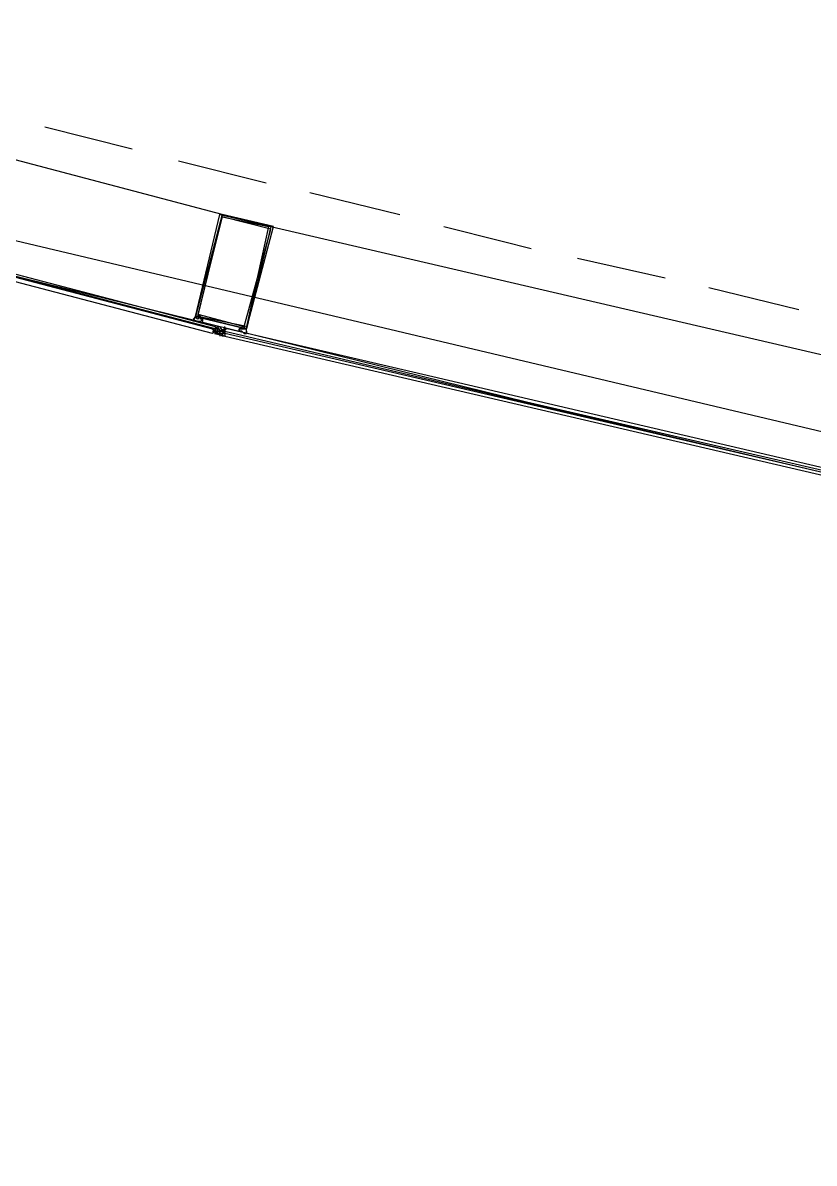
# Model space of a CAD drawing. Header units: feet. Extents: x -84 to 198, y -22 to 181.
# Drawn here: x 31.25 to 35.59, y 15.92 to 22.17 of the extents above; entities that cross this region are included whole.
import ezdxf

# ---------------------------------------------------------------- set-up
doc = ezdxf.new("R2010")
doc.units = ezdxf.units.FT
doc.layers.add('A-AREA-UNIDAD', color=30, linetype='CONTINUOUS')
doc.layers.add('A-LINEA', color=7, linetype='CONTINUOUS')

msp = doc.modelspace()

# ---------------------------------------------------------------- linework, layer by layer
at = {"layer": 'A-AREA-UNIDAD'}
msp.add_lwpolyline([(23.392, 28.4089), (25.28, 25.4756), (25.6, 25.44), (25.632, 24.96), (27.68, 22.24), (28, 22.2044), (28.08, 21.7244), (39.712, 18.9689), (47.68, 17.5644), (55.712, 16.5156), (55.808, 17.0489), (56.4, 17.0844), (56.448, 17.28), (58.752, 17.0844), (61.952, 30.56)], dxfattribs=at)
at = {"layer": 'A-LINEA'}
for p, q in [((32.3467, 21.1244), (28.76, 22.0711)), ((31.3733, 21.6044), (31.8533, 21.4844)), ((32.1067, 21.4178), (32.5867, 21.2978)), ((32.8267, 21.2444), (33.32, 21.1244)), ((32.6133, 21.0578), (36.2267, 20.2178)), ((34.2933, 20.8844), (34.7733, 20.7778)), ((35.0133, 20.7244), (35.5067, 20.6044)), ((32.2133, 20.5644), (32.2133, 20.5644)), ((32.1867, 20.5378), (32.1867, 20.5378)), ((32.2133, 20.5378), (32.2133, 20.5378)), ((32.2133, 20.5378), (32.2133, 20.5378)), ((32.2267, 20.5244), (32.2267, 20.5244)), ((32.3067, 20.5111), (32.3067, 20.4978)), ((32.3067, 20.5111), (32.3067, 20.5111)), ((32.3067, 20.5111), (32.3067, 20.5111)), ((32.3067, 20.5111), (32.3067, 20.5111)), ((32.3067, 20.5111), (32.3067, 20.5111)), ((32.3067, 20.5111), (32.3067, 20.5111)), ((32.3067, 20.5111), (32.3067, 20.5111)), ((32.3067, 20.5111), (32.3067, 20.5111)), ((32.3067, 20.5111), (32.3067, 20.4978)), ((32.3067, 20.5111), (32.3067, 20.5111)), ((32.3067, 20.5111), (32.3067, 20.4978)), ((32.3067, 20.5111), (32.3067, 20.5111)), ((32.3067, 20.5111), (32.3067, 20.5111)), ((32.32, 20.5111), (32.32, 20.5111)), ((32.32, 20.5111), (32.32, 20.5111)), ((32.32, 20.5111), (32.32, 20.5111)), ((32.32, 20.5111), (32.32, 20.5111)), ((32.32, 20.5111), (32.32, 20.5111)), ((32.32, 20.5111), (32.32, 20.5111)), ((32.32, 20.5111), (32.32, 20.5111)), ((32.36, 20.5111), (32.36, 20.5111)), ((32.2933, 20.4844), (32.3067, 20.4844)), ((32.2933, 20.4711), (32.2933, 20.4711)), ((32.3601, 20.4574), (32.3037, 20.4706)), ((32.3621, 20.4561), (32.306, 20.4708)), ((32.3067, 20.4978), (32.32, 20.4978)), ((32.3067, 20.4978), (32.3067, 20.4978)), ((32.3067, 20.4978), (32.3067, 20.4978)), ((32.3067, 20.4978), (32.3067, 20.4978)), ((32.3067, 20.4978), (32.3067, 20.4978)), ((32.3067, 20.4978), (32.3067, 20.4978)), ((32.3067, 20.4978), (32.3067, 20.4978)), ((32.3067, 20.4978), (32.3067, 20.4978)), ((32.3067, 20.4978), (32.3067, 20.4844)), ((32.3067, 20.4978), (32.3067, 20.4978)), ((32.3067, 20.4978), (32.3067, 20.4978)), ((32.3067, 20.4978), (32.3067, 20.4978)), ((32.3067, 20.4978), (32.3067, 20.4978)), ((32.3067, 20.4978), (32.3067, 20.4978)), ((32.3067, 20.4978), (32.3067, 20.4978)), ((32.3067, 20.4844), (32.3067, 20.4978)), ((32.3067, 20.4844), (32.3067, 20.4978)), ((32.3067, 20.4978), (32.3067, 20.4978)), ((32.3067, 20.4978), (32.3067, 20.4978)), ((32.3067, 20.4978), (32.3067, 20.4978)), ((32.32, 20.4978), (32.3067, 20.4978)), ((32.3067, 20.4978), (32.3067, 20.4978)), ((32.3067, 20.4978), (32.3067, 20.4978)), ((32.3067, 20.4978), (32.3067, 20.4978)), ((32.3067, 20.4978), (32.3067, 20.4978)), ((32.3067, 20.4978), (32.3067, 20.4978)), ((32.3067, 20.4978), (32.3067, 20.4978)), ((32.3067, 20.4978), (32.3067, 20.4978)), ((32.32, 20.4978), (32.3067, 20.4978)), ((32.3067, 20.4978), (32.3067, 20.4978)), ((32.3067, 20.4844), (32.3067, 20.4844)), ((32.3067, 20.4844), (32.3067, 20.4844)), ((32.3067, 20.4844), (32.3067, 20.4844)), ((32.3067, 20.4844), (32.3067, 20.4844)), ((32.3067, 20.4844), (32.3067, 20.4844)), ((32.3067, 20.4844), (32.3067, 20.4844)), ((32.3067, 20.4844), (32.32, 20.4844)), ((32.3067, 20.4844), (32.3067, 20.4844)), ((32.3067, 20.4844), (32.3067, 20.4844)), ((32.3067, 20.4844), (32.3067, 20.4844)), ((32.3067, 20.4844), (32.32, 20.4844)), ((32.3067, 20.4844), (32.3067, 20.4844)), ((32.3067, 20.4844), (32.3067, 20.4711)), ((32.3067, 20.4844), (32.32, 20.4844)), ((32.3067, 20.4844), (32.3067, 20.4844)), ((32.3067, 20.4844), (32.3067, 20.4844)), ((32.3067, 20.4844), (32.3067, 20.4844)), ((32.3067, 20.4844), (32.3067, 20.4844)), ((32.3067, 20.4844), (32.3067, 20.4844)), ((32.3067, 20.4711), (32.3067, 20.4844)), ((32.3067, 20.4844), (32.3067, 20.4844)), ((32.3067, 20.4844), (32.3067, 20.4844)), ((32.3067, 20.4844), (32.3067, 20.4844)), ((32.3067, 20.4711), (32.3067, 20.4844)), ((32.3067, 20.4711), (32.3067, 20.4844)), ((32.3067, 20.4844), (32.3067, 20.4844)), ((32.3067, 20.4844), (32.3067, 20.4844)), ((32.3067, 20.4844), (32.3067, 20.4844)), ((32.3067, 20.4844), (32.3067, 20.4844)), ((32.3067, 20.4844), (32.3067, 20.4844)), ((32.3067, 20.4844), (32.3067, 20.4844)), ((32.3067, 20.4844), (32.3067, 20.4844)), ((32.3067, 20.4844), (32.3067, 20.4844)), ((32.3067, 20.4844), (32.3067, 20.4844)), ((32.32, 20.4844), (32.3067, 20.4711)), ((32.3067, 20.4844), (32.3067, 20.4844)), ((32.3067, 20.4844), (32.3067, 20.4844)), ((32.3067, 20.4844), (32.3067, 20.4844)), ((32.3067, 20.4844), (32.3067, 20.4844)), ((32.3067, 20.4844), (32.3067, 20.4844)), ((32.3067, 20.4844), (32.3067, 20.4844)), ((32.3067, 20.4844), (32.3067, 20.4844)), ((32.3067, 20.4844), (32.3067, 20.4844)), ((32.3067, 20.4844), (32.3067, 20.4844)), ((32.3067, 20.4844), (32.3067, 20.4844)), ((32.3067, 20.4844), (32.3067, 20.4844)), ((32.3067, 20.4844), (32.3067, 20.4844)), ((32.3067, 20.4844), (32.3067, 20.4844)), ((32.3067, 20.4844), (32.3067, 20.4844)), ((32.32, 20.4844), (32.3067, 20.4844)), ((32.3067, 20.4844), (32.3067, 20.4844)), ((32.3067, 20.4711), (32.3067, 20.4844)), ((32.3067, 20.4711), (32.3067, 20.4711)), ((32.3067, 20.4711), (32.3067, 20.4711)), ((32.3067, 20.4711), (32.3067, 20.4711)), ((32.3067, 20.4711), (32.3067, 20.4711)), ((32.3067, 20.4711), (32.3067, 20.4711)), ((32.3067, 20.4711), (32.3067, 20.4711)), ((32.3067, 20.4711), (32.3067, 20.4711)), ((32.3067, 20.4711), (32.3067, 20.4711)), ((32.3067, 20.4711), (32.3067, 20.4711)), ((32.3067, 20.4711), (32.32, 20.4711)), ((32.3067, 20.4711), (32.3067, 20.4711)), ((32.3067, 20.4711), (32.3067, 20.4711)), ((32.3067, 20.4711), (32.3067, 20.4711)), ((32.3067, 20.4711), (32.3067, 20.4711)), ((32.3067, 20.4711), (32.3067, 20.4711)), ((32.3067, 20.4711), (32.3067, 20.4711)), ((32.3067, 20.4711), (32.3067, 20.4711)), ((32.3067, 20.4711), (32.3067, 20.4711)), ((32.3067, 20.4711), (32.3067, 20.4711)), ((32.3067, 20.4711), (32.3067, 20.4711)), ((32.3067, 20.4711), (32.3067, 20.4711)), ((32.3067, 20.4711), (32.3067, 20.4711)), ((32.3067, 20.4711), (32.3067, 20.4711)), ((32.3067, 20.4711), (32.3067, 20.4711)), ((32.3067, 20.4711), (32.3067, 20.4711)), ((32.3067, 20.4711), (32.3067, 20.4711)), ((32.3067, 20.4711), (32.3067, 20.4711)), ((32.3067, 20.4711), (32.3067, 20.4711)), ((32.3067, 20.4711), (32.3067, 20.4711)), ((32.3067, 20.4711), (32.3067, 20.4711)), ((32.3067, 20.4711), (32.3067, 20.4711)), ((32.3067, 20.4711), (32.3067, 20.4711)), ((32.3067, 20.4711), (32.3067, 20.4711)), ((32.3067, 20.4711), (32.3067, 20.4711)), ((32.32, 20.4978), (32.32, 20.4978)), ((32.32, 20.4978), (32.32, 20.4844)), ((32.32, 20.4978), (32.32, 20.4978)), ((32.32, 20.4978), (32.32, 20.4978)), ((32.32, 20.4978), (32.32, 20.4844)), ((32.32, 20.4978), (32.32, 20.4978)), ((32.32, 20.4978), (32.32, 20.4978)), ((32.32, 20.4978), (32.32, 20.4978)), ((32.32, 20.4844), (32.32, 20.4978)), ((32.32, 20.4978), (32.32, 20.4978)), ((32.32, 20.4978), (32.32, 20.4978)), ((32.32, 20.4978), (32.32, 20.4978)), ((32.32, 20.4978), (32.32, 20.4978)), ((32.32, 20.4978), (32.32, 20.4978)), ((32.32, 20.4978), (32.32, 20.4978)), ((32.32, 20.4978), (32.32, 20.4978)), ((32.32, 20.4978), (32.32, 20.4978)), ((32.32, 20.4978), (32.32, 20.4978)), ((32.32, 20.4978), (32.32, 20.4978)), ((32.32, 20.4978), (32.32, 20.4978)), ((32.32, 20.4978), (32.32, 20.4978)), ((32.32, 20.4978), (32.32, 20.4978)), ((32.32, 20.4978), (32.32, 20.4978)), ((32.32, 20.4978), (32.32, 20.4978)), ((32.32, 20.4978), (32.32, 20.4844)), ((32.32, 20.4844), (32.32, 20.4711)), ((32.32, 20.4844), (32.32, 20.4844)), ((32.32, 20.4844), (32.3333, 20.4844)), ((32.32, 20.4844), (32.32, 20.4844)), ((32.32, 20.4844), (32.3333, 20.4844)), ((32.32, 20.4844), (32.32, 20.4844)), ((32.32, 20.4844), (32.32, 20.4844)), ((32.32, 20.4844), (32.32, 20.4844)), ((32.32, 20.4844), (32.3333, 20.4844)), ((32.32, 20.4844), (32.32, 20.4844)), ((32.32, 20.4844), (32.32, 20.4844)), ((32.32, 20.4844), (32.32, 20.4844)), ((32.32, 20.4844), (32.32, 20.4844)), ((32.32, 20.4844), (32.32, 20.4844)), ((32.32, 20.4844), (32.32, 20.4844)), ((32.32, 20.4844), (32.32, 20.4844)), ((32.32, 20.4844), (32.32, 20.4844)), ((32.32, 20.4711), (32.32, 20.4844)), ((32.32, 20.4844), (32.32, 20.4844)), ((32.32, 20.4844), (32.32, 20.4844)), ((32.32, 20.4844), (32.32, 20.4844)), ((32.32, 20.4844), (32.32, 20.4844)), ((32.32, 20.4844), (32.32, 20.4844)), ((32.32, 20.4844), (32.32, 20.4844)), ((32.32, 20.4844), (32.32, 20.4844)), ((32.32, 20.4844), (32.32, 20.4844)), ((32.32, 20.4844), (32.32, 20.4844)), ((32.32, 20.4844), (32.32, 20.4844)), ((32.32, 20.4844), (32.32, 20.4844)), ((32.32, 20.4844), (32.32, 20.4844)), ((32.32, 20.4844), (32.32, 20.4844)), ((32.32, 20.4844), (32.32, 20.4844)), ((32.32, 20.4844), (32.32, 20.4844)), ((32.32, 20.4844), (32.32, 20.4844)), ((32.32, 20.4844), (32.32, 20.4844)), ((32.32, 20.4844), (32.32, 20.4844)), ((32.32, 20.4844), (32.32, 20.4844)), ((32.32, 20.4844), (32.32, 20.4844)), ((32.32, 20.4844), (32.32, 20.4844)), ((32.32, 20.4844), (32.32, 20.4844)), ((32.32, 20.4844), (32.32, 20.4844)), ((32.3333, 20.4844), (32.32, 20.4844)), ((32.3333, 20.4844), (32.32, 20.4844)), ((32.32, 20.4844), (32.32, 20.4844)), ((32.3333, 20.4844), (32.32, 20.4844)), ((32.3333, 20.4844), (32.32, 20.4844)), ((32.32, 20.4844), (32.32, 20.4844)), ((32.32, 20.4844), (32.32, 20.4844)), ((32.32, 20.4844), (32.32, 20.4844)), ((32.32, 20.4844), (32.32, 20.4844)), ((32.32, 20.4844), (32.3333, 20.4844)), ((32.32, 20.4844), (32.32, 20.4844)), ((32.32, 20.4844), (32.32, 20.4844)), ((32.32, 20.4844), (32.32, 20.4844)), ((32.32, 20.4844), (32.32, 20.4844)), ((32.32, 20.4844), (32.32, 20.4844)), ((32.32, 20.4844), (32.32, 20.4844)), ((32.32, 20.4844), (32.32, 20.4844)), ((32.32, 20.4844), (32.32, 20.4844)), ((32.32, 20.4844), (32.32, 20.4844)), ((32.32, 20.4844), (32.32, 20.4844)), ((32.32, 20.4844), (32.32, 20.4844)), ((32.32, 20.4844), (32.32, 20.4844)), ((32.32, 20.4844), (32.32, 20.4844)), ((32.32, 20.4844), (32.32, 20.4844)), ((32.32, 20.4711), (32.32, 20.4711)), ((32.32, 20.4711), (32.32, 20.4711)), ((32.32, 20.4711), (32.32, 20.4711)), ((32.32, 20.4711), (32.32, 20.4711)), ((32.32, 20.4711), (32.32, 20.4711)), ((32.32, 20.4711), (32.32, 20.4711)), ((32.32, 20.4711), (32.32, 20.4711)), ((32.32, 20.4711), (32.3333, 20.4711)), ((32.32, 20.4711), (32.32, 20.4711)), ((32.32, 20.4711), (32.3333, 20.4711)), ((32.32, 20.4711), (32.32, 20.4711)), ((32.32, 20.4711), (32.32, 20.4711)), ((32.32, 20.4711), (32.32, 20.4711)), ((32.32, 20.4711), (32.32, 20.4711)), ((32.32, 20.4711), (32.32, 20.4711)), ((32.32, 20.4711), (32.32, 20.4711)), ((32.32, 20.4711), (32.32, 20.4711)), ((32.32, 20.4711), (32.32, 20.4711)), ((32.32, 20.4711), (32.32, 20.4711)), ((32.32, 20.4711), (32.32, 20.4711)), ((32.32, 20.4711), (32.32, 20.4711)), ((32.32, 20.4711), (32.32, 20.4711)), ((32.32, 20.4711), (32.32, 20.4711)), ((32.32, 20.4711), (32.32, 20.4711)), ((32.32, 20.4711), (32.32, 20.4711)), ((32.32, 20.4711), (32.32, 20.4711)), ((32.32, 20.4711), (32.32, 20.4711)), ((32.32, 20.4711), (32.32, 20.4711)), ((32.32, 20.4711), (32.32, 20.4711)), ((32.3333, 20.4711), (32.32, 20.4711)), ((32.32, 20.4711), (32.32, 20.4711)), ((32.32, 20.4711), (32.32, 20.4711)), ((32.3333, 20.4711), (32.32, 20.4711)), ((32.32, 20.4711), (32.32, 20.4711)), ((32.32, 20.4711), (32.32, 20.4711)), ((32.32, 20.4711), (32.32, 20.4711)), ((32.3333, 20.4844), (32.3333, 20.4844)), ((32.3333, 20.4844), (32.3333, 20.4844)), ((32.3333, 20.4844), (32.3333, 20.4711)), ((32.3333, 20.4844), (32.3333, 20.4844)), ((32.3333, 20.4844), (32.3333, 20.4844)), ((32.3333, 20.4711), (32.3333, 20.4844)), ((32.3333, 20.4844), (32.3333, 20.4844)), ((32.3333, 20.4844), (32.3467, 20.4844)), ((32.3333, 20.4844), (32.3333, 20.4844)), ((32.3333, 20.4844), (32.3333, 20.4844)), ((32.3333, 20.4844), (32.3333, 20.4844)), ((32.3333, 20.4844), (32.3333, 20.4844)), ((32.3333, 20.4844), (32.3333, 20.4844)), ((32.3333, 20.4844), (32.3333, 20.4844)), ((32.3333, 20.4844), (32.3333, 20.4844)), ((32.3333, 20.4844), (32.3333, 20.4844)), ((32.3333, 20.4844), (32.3333, 20.4844)), ((32.3333, 20.4844), (32.3333, 20.4844)), ((32.3333, 20.4844), (32.3333, 20.4844)), ((32.3333, 20.4844), (32.3333, 20.4844)), ((32.3333, 20.4844), (32.3333, 20.4844)), ((32.3333, 20.4844), (32.3333, 20.4844)), ((32.3333, 20.4844), (32.3333, 20.4844)), ((32.3333, 20.4844), (32.3333, 20.4844)), ((32.3467, 20.4844), (32.3333, 20.4844)), ((32.3467, 20.4844), (32.3333, 20.4844)), ((32.3467, 20.4844), (32.3333, 20.4844)), ((32.3467, 20.4844), (32.3333, 20.4844)), ((32.3333, 20.4844), (32.3333, 20.4844)), ((32.3333, 20.4844), (32.3333, 20.4844)), ((32.3333, 20.4844), (32.3333, 20.4844)), ((32.3333, 20.4844), (32.3333, 20.4844)), ((32.3333, 20.4844), (32.3333, 20.4844)), ((32.3333, 20.4844), (32.3333, 20.4711)), ((32.3333, 20.4844), (32.3333, 20.4844)), ((32.3333, 20.4844), (32.3333, 20.4844)), ((32.3333, 20.4844), (32.3333, 20.4844)), ((32.3333, 20.4844), (32.3333, 20.4844)), ((32.3333, 20.4844), (32.3333, 20.4844)), ((32.3333, 20.4711), (32.3333, 20.4844)), ((32.3333, 20.4844), (32.3333, 20.4844)), ((32.3333, 20.4844), (32.3333, 20.4844)), ((32.3333, 20.4844), (32.3333, 20.4844)), ((32.3333, 20.4844), (32.3333, 20.4844)), ((32.3333, 20.4844), (32.3333, 20.4844)), ((32.3333, 20.4844), (32.3333, 20.4844)), ((32.3333, 20.4844), (32.3333, 20.4844)), ((32.3333, 20.4844), (32.3333, 20.4844)), ((32.3333, 20.4844), (32.3333, 20.4844)), ((32.3333, 20.4844), (32.3333, 20.4844)), ((32.3333, 20.4844), (32.3333, 20.4844)), ((32.3333, 20.4711), (32.3333, 20.4844)), ((32.3333, 20.4844), (32.3333, 20.4844)), ((32.3333, 20.4844), (32.3467, 20.4844)), ((32.3333, 20.4844), (32.3333, 20.4844)), ((32.3333, 20.4844), (32.3467, 20.4844)), ((32.3333, 20.4711), (32.3333, 20.4711)), ((32.3333, 20.4711), (32.3333, 20.4711)), ((32.3333, 20.4711), (32.3333, 20.4711)), ((32.3333, 20.4711), (32.3333, 20.4578)), ((32.3333, 20.4711), (32.3333, 20.4711)), ((32.3333, 20.4711), (32.3467, 20.4711)), ((32.3333, 20.4711), (32.3333, 20.4711)), ((32.3333, 20.4711), (32.3333, 20.4711)), ((32.3333, 20.4711), (32.3333, 20.4711)), ((32.3333, 20.4711), (32.3333, 20.4711)), ((32.3333, 20.4711), (32.3333, 20.4711)), ((32.3333, 20.4711), (32.3333, 20.4711)), ((32.3333, 20.4711), (32.3333, 20.4711)), ((32.3333, 20.4711), (32.3333, 20.4711)), ((32.3333, 20.4711), (32.3333, 20.4711)), ((32.3333, 20.4711), (32.3333, 20.4711)), ((32.3333, 20.4711), (32.3333, 20.4711)), ((32.3333, 20.4711), (32.3333, 20.4711)), ((32.3333, 20.4711), (32.3333, 20.4711)), ((32.3467, 20.4711), (32.3333, 20.4711)), ((32.3467, 20.4711), (32.3333, 20.4711)), ((32.3333, 20.4711), (32.3333, 20.4711)), ((32.3333, 20.4711), (32.3333, 20.4711)), ((32.3333, 20.4711), (32.3333, 20.4711)), ((32.3333, 20.4711), (32.3333, 20.4711)), ((32.3333, 20.4711), (32.3333, 20.4711)), ((32.3333, 20.4711), (32.3333, 20.4711)), ((32.3333, 20.4711), (32.3333, 20.4711)), ((32.3333, 20.4711), (32.3333, 20.4711)), ((32.3333, 20.4711), (32.3333, 20.4711)), ((32.3333, 20.4711), (32.3333, 20.4711)), ((32.3333, 20.4711), (32.3333, 20.4711)), ((32.3333, 20.4711), (32.3333, 20.4711)), ((32.3333, 20.4711), (32.3333, 20.4711)), ((32.3333, 20.4711), (32.3467, 20.4711)), ((32.3333, 20.4711), (32.3333, 20.4711)), ((32.3333, 20.4711), (32.3333, 20.4711)), ((32.3333, 20.4711), (32.3333, 20.4711)), ((32.3333, 20.4711), (32.3333, 20.4711)), ((32.3333, 20.4711), (32.3333, 20.4711)), ((32.3333, 20.4711), (32.3333, 20.4711)), ((32.3333, 20.4711), (32.3333, 20.4711)), ((32.3333, 20.4711), (32.3333, 20.4711)), ((32.3333, 20.4711), (32.3333, 20.4711)), ((32.3333, 20.4711), (32.3333, 20.4711)), ((32.3333, 20.4711), (32.3333, 20.4711)), ((32.3333, 20.4711), (32.3333, 20.4711)), ((32.3333, 20.4711), (32.3333, 20.4711)), ((32.3467, 20.4844), (32.3467, 20.4844)), ((32.3467, 20.4844), (32.3467, 20.4844)), ((32.3467, 20.4844), (32.3467, 20.4844)), ((32.3467, 20.4844), (32.3467, 20.4844)), ((32.36, 20.4844), (32.3467, 20.4844)), ((32.3467, 20.4844), (32.3467, 20.4844)), ((32.3467, 20.4844), (32.3467, 20.4844)), ((32.3467, 20.4844), (32.3467, 20.4844)), ((32.3467, 20.4844), (32.36, 20.4844)), ((32.3467, 20.4844), (32.36, 20.4711)), ((32.3467, 20.4844), (32.3467, 20.4844)), ((32.3467, 20.4844), (32.3467, 20.4844)), ((32.3467, 20.4844), (32.3467, 20.4844)), ((32.3467, 20.4844), (32.36, 20.4844)), ((32.3467, 20.4844), (32.3467, 20.4844)), ((32.3467, 20.4844), (32.3467, 20.4844)), ((32.3467, 20.4844), (32.3467, 20.4844)), ((32.3467, 20.4844), (32.3467, 20.4844)), ((32.3467, 20.4844), (32.3467, 20.4844)), ((32.3467, 20.4844), (32.3467, 20.4844)), ((32.36, 20.4844), (32.3467, 20.4844)), ((32.3467, 20.4844), (32.3467, 20.4844)), ((32.3467, 20.4844), (32.3467, 20.4844)), ((32.3467, 20.4844), (32.3467, 20.4844)), ((32.3467, 20.4844), (32.3467, 20.4844)), ((32.3467, 20.4844), (32.3467, 20.4844)), ((32.36, 20.4844), (32.3467, 20.4844)), ((32.3467, 20.4844), (32.3467, 20.4844)), ((32.3467, 20.4844), (32.3467, 20.4844)), ((32.3467, 20.4844), (32.3467, 20.4844)), ((32.3467, 20.4844), (32.3467, 20.4844)), ((32.3467, 20.4844), (32.3467, 20.4844)), ((32.3467, 20.4844), (32.3467, 20.4844)), ((32.3467, 20.4844), (32.3467, 20.4844)), ((32.3467, 20.4844), (32.3467, 20.4844)), ((32.3467, 20.4844), (32.3467, 20.4844)), ((32.3467, 20.4844), (32.3467, 20.4844)), ((32.3467, 20.4844), (32.3467, 20.4844)), ((32.3467, 20.4844), (32.3467, 20.4844)), ((32.3467, 20.4844), (32.3467, 20.4844)), ((32.3467, 20.4844), (32.3467, 20.4844)), ((32.3467, 20.4844), (32.3467, 20.4844)), ((32.3467, 20.4844), (32.3467, 20.4844)), ((32.3467, 20.4844), (32.3467, 20.4844)), ((32.3467, 20.4844), (32.3467, 20.4844)), ((32.3467, 20.4844), (32.3467, 20.4844)), ((32.3467, 20.4844), (32.3467, 20.4844)), ((32.3467, 20.4844), (32.3467, 20.4844)), ((32.3467, 20.4844), (32.3467, 20.4844)), ((32.3467, 20.4844), (32.3467, 20.4844)), ((32.3467, 20.4844), (32.3467, 20.4844)), ((32.3467, 20.4711), (32.3467, 20.4711)), ((32.3467, 20.4711), (32.3467, 20.4711)), ((32.3467, 20.4711), (32.3467, 20.4711)), ((32.3467, 20.4711), (32.3467, 20.4711)), ((32.3467, 20.4711), (32.3467, 20.4711)), ((32.3467, 20.4711), (32.3467, 20.4711)), ((32.3467, 20.4711), (32.3467, 20.4711)), ((32.3467, 20.4711), (32.3467, 20.4711)), ((32.3467, 20.4711), (32.3467, 20.4711)), ((32.3467, 20.4711), (32.3467, 20.4711)), ((32.3467, 20.4711), (32.3467, 20.4711)), ((32.3467, 20.4711), (32.3467, 20.4711)), ((32.3467, 20.4711), (32.3467, 20.4711)), ((32.3467, 20.4711), (32.3467, 20.4711)), ((32.3467, 20.4711), (32.3467, 20.4711)), ((32.3467, 20.4711), (32.3467, 20.4711)), ((32.3467, 20.4711), (32.3467, 20.4711)), ((32.3467, 20.4711), (32.3467, 20.4711)), ((32.3467, 20.4711), (32.3467, 20.4711)), ((32.3467, 20.4711), (32.3467, 20.4711)), ((32.3467, 20.4711), (32.3467, 20.4578)), ((32.3467, 20.4711), (32.3467, 20.4711)), ((32.3467, 20.4711), (32.3467, 20.4711)), ((32.3467, 20.4711), (32.3467, 20.4711)), ((32.3467, 20.4711), (32.3467, 20.4711)), ((32.3467, 20.4578), (32.3467, 20.4711)), ((32.3467, 20.4711), (32.3467, 20.4711)), ((32.3467, 20.4711), (32.3467, 20.4711)), ((32.3467, 20.4711), (32.3467, 20.4711)), ((32.3467, 20.4711), (32.3467, 20.4711)), ((32.3467, 20.4711), (32.3467, 20.4711)), ((32.3467, 20.4711), (32.3467, 20.4711)), ((32.3467, 20.4711), (32.3467, 20.4711)), ((32.3467, 20.4711), (32.3467, 20.4711)), ((32.3467, 20.4711), (32.3467, 20.4711)), ((32.3467, 20.4711), (32.3467, 20.4711)), ((32.3467, 20.4711), (32.3467, 20.4711)), ((32.3467, 20.4711), (32.3467, 20.4711)), ((32.3467, 20.4711), (32.3467, 20.4711)), ((32.3467, 20.4578), (32.3467, 20.4711)), ((32.3467, 20.4711), (32.3467, 20.4711)), ((32.3467, 20.4711), (32.3467, 20.4711)), ((32.3467, 20.4711), (32.3467, 20.4711)), ((32.3467, 20.4711), (32.3467, 20.4711)), ((32.3467, 20.4711), (32.3467, 20.4711)), ((32.3467, 20.4711), (32.3467, 20.4711)), ((32.3467, 20.4711), (32.3467, 20.4711)), ((32.3467, 20.4711), (32.3467, 20.4711)), ((32.3467, 20.4711), (32.3467, 20.4711)), ((32.3467, 20.4711), (32.3467, 20.4711)), ((32.3467, 20.4711), (32.3467, 20.4711)), ((32.3467, 20.4711), (32.3467, 20.4711)), ((32.3467, 20.4711), (32.3467, 20.4711)), ((32.3467, 20.4711), (32.3467, 20.4711)), ((32.3467, 20.4711), (32.3467, 20.4711)), ((32.3467, 20.4711), (32.3467, 20.4711)), ((32.3467, 20.4711), (32.3467, 20.4711)), ((32.3467, 20.4711), (32.3467, 20.4711)), ((32.3467, 20.4711), (32.3467, 20.4711)), ((32.3467, 20.4578), (32.3467, 20.4711)), ((32.3467, 20.4711), (32.3467, 20.4711)), ((32.3467, 20.4711), (32.3467, 20.4711)), ((32.3467, 20.4711), (32.3467, 20.4711)), ((32.3467, 20.4711), (32.36, 20.4711)), ((32.3467, 20.4711), (32.3467, 20.4578)), ((32.3467, 20.4711), (32.3467, 20.4711)), ((32.3467, 20.4711), (32.36, 20.4711)), ((32.3467, 20.4578), (32.3467, 20.4578)), ((32.3467, 20.4578), (32.3467, 20.4578)), ((32.3467, 20.4578), (32.3467, 20.4578)), ((32.3467, 20.4578), (32.3467, 20.4578)), ((32.3467, 20.4578), (32.3467, 20.4578)), ((32.3467, 20.4578), (32.3467, 20.4578)), ((32.3467, 20.4578), (32.3467, 20.4578)), ((32.3467, 20.4578), (32.3467, 20.4578)), ((32.3467, 20.4578), (32.3467, 20.4578)), ((32.3467, 20.4578), (32.3467, 20.4578)), ((32.3467, 20.4578), (32.3467, 20.4578)), ((32.36, 20.4578), (32.3467, 20.4578)), ((32.3467, 20.4578), (32.3467, 20.4578)), ((32.3467, 20.4578), (32.3467, 20.4578)), ((32.3467, 20.4578), (32.3467, 20.4578)), ((32.36, 20.4978), (32.36, 20.4978)), ((32.36, 20.4978), (32.36, 20.4978)), ((32.36, 20.4978), (32.36, 20.4978)), ((32.36, 20.4978), (32.36, 20.4978)), ((32.36, 20.4978), (32.36, 20.4978)), ((32.36, 20.4978), (32.36, 20.4978)), ((32.36, 20.4978), (32.36, 20.4978)), ((32.36, 20.4978), (32.36, 20.4978)), ((32.36, 20.4978), (32.36, 20.4978)), ((32.36, 20.4978), (32.36, 20.4844)), ((32.36, 20.4978), (32.36, 20.4978)), ((32.36, 20.4978), (32.36, 20.4978)), ((32.36, 20.4978), (32.36, 20.4978)), ((32.36, 20.4978), (32.36, 20.4978)), ((32.36, 20.4978), (32.36, 20.4978)), ((32.36, 20.4978), (32.36, 20.4844)), ((32.36, 20.4978), (32.36, 20.4844)), ((32.36, 20.4978), (32.36, 20.4978)), ((32.36, 20.4978), (32.36, 20.4978)), ((32.36, 20.4844), (32.36, 20.4844)), ((32.36, 20.4844), (32.36, 20.4844)), ((32.36, 20.4844), (32.36, 20.4844)), ((32.36, 20.4844), (32.36, 20.4711)), ((32.36, 20.4844), (32.36, 20.4844)), ((32.36, 20.4844), (32.36, 20.4844)), ((32.36, 20.4844), (32.36, 20.4844)), ((32.36, 20.4844), (32.36, 20.4844)), ((32.36, 20.4844), (32.36, 20.4844)), ((32.36, 20.4844), (32.36, 20.4844)), ((32.36, 20.4844), (32.36, 20.4844)), ((32.36, 20.4844), (32.36, 20.4844)), ((32.36, 20.4844), (32.36, 20.4844)), ((32.36, 20.4844), (32.36, 20.4844)), ((32.36, 20.4711), (32.36, 20.4844)), ((32.36, 20.4844), (32.36, 20.4844)), ((32.36, 20.4844), (32.36, 20.4844)), ((32.36, 20.4711), (32.36, 20.4711)), ((32.36, 20.4711), (32.36, 20.4711)), ((32.36, 20.4711), (32.36, 20.4711)), ((32.36, 20.4711), (32.36, 20.4711)), ((32.36, 20.4711), (32.36, 20.4711)), ((32.36, 20.4711), (32.36, 20.4711)), ((32.36, 20.4711), (32.36, 20.4711)), ((32.36, 20.4711), (32.36, 20.4711)), ((32.36, 20.4711), (32.36, 20.4711)), ((32.36, 20.4711), (32.36, 20.4711)), ((32.36, 20.4711), (32.36, 20.4711)), ((32.44, 20.4711), (32.44, 20.4711)), ((32.4533, 20.4711), (32.4533, 20.4711)), ((32.4667, 20.4978), (32.4667, 20.4978))]:
    msp.add_line(p, q, dxfattribs=at)
for points in [[(26.7067, 23.3511), (28.04, 21.6178), (31.0267, 20.8311), (34.0133, 20.0978), (37.0133, 19.4044), (40.0267, 18.7778), (43.0533, 18.2044), (46.0933, 17.6844), (49.1467, 17.2178), (52.2, 16.8044), (55.2533, 16.4444), (58.32, 16.1511), (60.4, 16.0178), (62.48, 15.9511), (64.5467, 15.9244), (66.6267, 15.9511), (68.7067, 16.0178), (70.7867, 16.1511), (72.8533, 16.3244), (74.92, 16.5511), (76.9867, 16.8178), (79.04, 17.1511), (81.08, 17.5244), (83.12, 17.9378)], [(32.3067, 20.4978), (28.48, 21.4978), (28.4933, 21.5111), (32.3067, 20.5111), (32.3067, 20.4978)], [(32.2933, 20.4711), (28.48, 21.4711), (28.48, 21.4844), (28.48, 21.4978), (32.2933, 20.4978), (32.3067, 20.4844), (32.2933, 20.4711)], [(32.6267, 21.0578), (32.3467, 21.1244), (32.2, 20.5644), (32.48, 20.4978), (32.6267, 21.0578)], [(32.3333, 21.1244), (32.6133, 21.0578), (32.48, 20.4978), (32.2, 20.5644), (32.3333, 21.1244)], [(32.6133, 21.0444), (32.3467, 21.1111), (32.2133, 20.5778), (32.4667, 20.5111), (32.6133, 21.0444)], [(32.3467, 21.1111), (32.6, 21.0578), (32.48, 20.5111), (32.2133, 20.5644), (32.3467, 21.1111)], [(33.56, 21.0578), (33.88, 20.9778), (34.04, 20.9378)], [(32.2133, 20.5778), (32.2133, 20.5644), (32.2133, 20.5644), (32.2133, 20.5644), (32.2133, 20.5644), (32.2133, 20.5644), (32.2, 20.5644), (32.2, 20.5644), (32.1867, 20.5511), (32.1867, 20.5511)], [(32.2133, 20.5511), (32.2, 20.5644), (32.2, 20.5644), (32.1867, 20.5378), (32.1867, 20.5378)], [(32.2133, 20.5778), (32.2267, 20.5644), (32.2267, 20.5644), (32.2133, 20.5644), (32.2133, 20.5644), (32.2133, 20.5644), (32.24, 20.5511), (32.24, 20.5511), (32.2267, 20.5378), (32.2267, 20.5378), (32.2267, 20.5378)], [(32.2133, 20.5644), (32.2133, 20.5644), (32.2133, 20.5644), (32.2133, 20.5644), (32.2133, 20.5644), (32.2133, 20.5644), (32.2133, 20.5644)], [(32.2267, 20.5644), (32.2133, 20.5511), (32.2133, 20.5511)], [(32.2133, 20.5644), (32.2133, 20.5644), (32.2133, 20.5644)], [(32.24, 20.5378), (32.24, 20.5511), (32.24, 20.5511), (32.2267, 20.5511), (32.2267, 20.5511), (32.2267, 20.5644), (32.2267, 20.5644), (32.2267, 20.5644), (32.2267, 20.5644)], [(32.2, 20.5378), (32.2, 20.5378), (32.2, 20.5378)], [(32.2267, 20.5378), (32.2133, 20.5378), (32.2133, 20.5378), (32.2, 20.5378), (32.2, 20.5378)], [(32.2267, 20.5378), (32.2267, 20.5378), (32.2267, 20.5378)], [(32.3067, 20.5111), (32.3067, 20.4978), (32.2933, 20.4978), (32.3067, 20.4844), (32.2933, 20.4711)], [(32.3067, 20.4711), (32.3067, 20.4844), (32.3067, 20.4978), (32.32, 20.5111)], [(32.3204, 20.5083), (32.3355, 20.485), (32.3593, 20.4993)], [(32.3338, 20.5089), (32.3482, 20.4851), (32.3725, 20.4987)], [(32.3467, 20.4578), (32.3467, 20.4711), (32.36, 20.4844), (32.3467, 20.4844), (32.36, 20.4978), (32.36, 20.5111)], [(32.4667, 20.5111), (32.4533, 20.5111), (32.4533, 20.4978), (32.4667, 20.4978), (32.4533, 20.4978), (32.4533, 20.4978), (32.44, 20.4978), (32.44, 20.4978), (32.44, 20.4844), (32.44, 20.4844), (32.44, 20.4844)], [(32.4533, 20.4844), (32.44, 20.4844), (32.44, 20.4844), (32.44, 20.4978), (32.44, 20.4978), (32.4667, 20.4978), (32.4667, 20.4978), (32.4667, 20.4978), (32.4667, 20.4978), (32.4667, 20.5111), (32.4667, 20.5111), (32.4667, 20.5111)], [(32.4533, 20.4844), (32.4667, 20.4711), (32.4667, 20.4711), (32.48, 20.4711), (32.48, 20.4711), (32.48, 20.4711), (32.48, 20.4978), (32.48, 20.4978), (32.48, 20.4978), (32.48, 20.4978), (32.48, 20.4978), (32.48, 20.4978), (32.48, 20.4978), (32.48, 20.5111)], [(32.48, 20.4978), (32.4667, 20.4978), (32.4667, 20.4978), (32.4667, 20.4978), (32.4667, 20.4978), (32.4667, 20.4978), (32.4667, 20.5111)], [(32.4667, 20.5111), (32.4667, 20.4978), (32.4667, 20.4978), (32.4667, 20.4978), (32.48, 20.4978)], [(32.32, 20.4844), (32.3067, 20.4844), (32.3067, 20.4978)], [(32.3333, 20.4711), (32.3333, 20.4844), (32.32, 20.4844)], [(32.3333, 20.4844), (32.3333, 20.4711), (32.3467, 20.4711)], [(32.3333, 20.4711), (32.3333, 20.4844), (32.3333, 20.4711)], [(32.36, 20.4844), (36.2, 19.5778), (36.2, 19.5911), (36.2133, 19.6044), (36.2, 19.6044), (32.3733, 20.4978), (32.36, 20.4978), (32.36, 20.4844)], [(32.36, 20.4844), (32.36, 20.4978), (32.36, 20.4844)], [(32.36, 20.4978), (32.36, 20.4844), (32.36, 20.4711), (32.36, 20.4578)], [(32.36, 20.4578), (36.2, 19.5644), (36.2, 19.5778), (32.36, 20.4711), (32.36, 20.4578)], [(32.4533, 20.4711), (32.4533, 20.4711), (32.4533, 20.4711)], [(32.4667, 20.4711), (32.4667, 20.4711), (32.4667, 20.4711)], [(32.48, 20.4844), (32.48, 20.4844), (32.48, 20.4711), (32.48, 20.4711)]]:
    msp.add_lwpolyline(points, dxfattribs=at)
for points in [[(32.2133, 20.5644), (32.2133, 20.5644), (32.2133, 20.5644), (32.2133, 20.5644)], [(32.4667, 20.4978), (32.4667, 20.4978), (32.4667, 20.4978), (32.4667, 20.4978)]]:
    msp.add_lwpolyline(points, close=True, dxfattribs=at)

doc.saveas('drawing.dxf')
